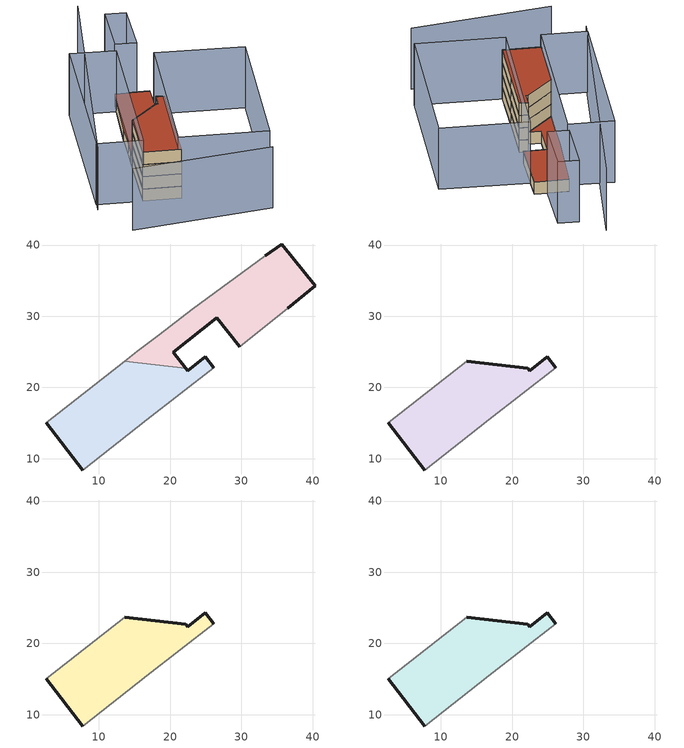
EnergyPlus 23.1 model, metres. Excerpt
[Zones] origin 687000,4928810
bac183a4f233b8c4_F0_dwelling_0
 floor ground (EU_floor_Construction): 16.68,15.5 26.15,22.76 24.93,24.28 22.49,22.33 22.19,22.71 13.62,23.71 2.59,15.03 7.72,8.42 z0
 wall outside (EU_wall_Construction): 7.72,8.42 2.59,15.03 / 22.19,22.71 22.49,22.33 24.93,24.28 26.15,22.76 z0:3
 wall adiabatic (EU_wall_Construction): 2.59,15.03 13.62,23.71 / 26.15,22.76 16.68,15.5 7.72,8.42 z0:3
 wall to bac183a4f233b8c4_F0_dwelling_1 (EU_wall_Construction): 13.62,23.71 22.19,22.71 z0:3
bac183a4f233b8c4_F0_dwelling_1
 floor ground (EU_floor_Construction): 36.48,31.13 40.38,34.27 35.68,40.14 33.34,38.52 23.08,30.97 18.5,27.41 15.41,25.1 13.62,23.71 22.19,22.71 20.44,24.96 26.54,29.8 29.78,25.71 z0
 wall outside (EU_wall_Construction): 33.34,38.52 35.68,40.14 40.38,34.27 36.48,31.13 / 29.78,25.71 26.54,29.8 20.44,24.96 22.19,22.71 z0:3
 wall adiabatic (EU_wall_Construction): 36.48,31.13 29.78,25.71 / 13.62,23.71 15.41,25.1 18.5,27.41 23.08,30.97 33.34,38.52 z0:3
 roof outside (EU_roof_Construction): 35.68,40.14 40.38,34.27 36.48,31.13 29.78,25.71 26.54,29.8 20.44,24.96 22.19,22.71 13.62,23.71 15.41,25.1 18.5,27.41 23.08,30.97 33.34,38.52 z3
bac183a4f233b8c4_F1_dwelling_0
 floor to bac183a4f233b8c4_F0_dwelling_0 (EU_floor_Construction): 16.68,15.5 26.15,22.76 24.93,24.28 22.49,22.33 22.19,22.71 13.62,23.71 2.59,15.03 7.72,8.42 z3
 wall outside (EU_wall_Construction): 7.72,8.42 2.59,15.03 / 13.62,23.71 22.19,22.71 22.49,22.33 24.93,24.28 26.15,22.76 z3:6
 wall adiabatic (EU_wall_Construction): 2.59,15.03 13.62,23.71 / 26.15,22.76 16.68,15.5 7.72,8.42 z3:6
bac183a4f233b8c4_F2_dwelling_0
 floor to bac183a4f233b8c4_F1_dwelling_0 (EU_floor_Construction): 16.68,15.5 26.15,22.76 24.93,24.28 22.49,22.33 22.19,22.71 13.62,23.71 2.59,15.03 7.72,8.42 z6
 wall outside (EU_wall_Construction): 7.72,8.42 2.59,15.03 / 13.62,23.71 22.19,22.71 22.49,22.33 24.93,24.28 26.15,22.76 z6:9
 wall adiabatic (EU_wall_Construction): 2.59,15.03 13.62,23.71 / 26.15,22.76 16.68,15.5 7.72,8.42 z6:9
bac183a4f233b8c4_F3_dwelling_0
 floor to bac183a4f233b8c4_F2_dwelling_0 (EU_floor_Construction): 16.68,15.5 26.15,22.76 24.93,24.28 22.49,22.33 22.19,22.71 13.62,23.71 2.59,15.03 7.72,8.42 z9
 wall outside (EU_wall_Construction): 7.72,8.42 2.59,15.03 / 13.62,23.71 22.19,22.71 22.49,22.33 24.93,24.28 26.15,22.76 z9:12
 wall adiabatic (EU_wall_Construction): 2.59,15.03 13.62,23.71 / 26.15,22.76 16.68,15.5 7.72,8.42 z9:12
 roof outside (EU_roof_Construction): 24.93,24.28 26.15,22.76 16.68,15.5 7.72,8.42 2.59,15.03 13.62,23.71 22.19,22.71 22.49,22.33 z12
shading: -9.23,10.99 13.47,-10.48 / 46.36,55.06 -5.21,21.72 / 36.48,31.13 48.29,15.51 / 48.29,15.51 19.06,-6.59 / 19.06,-6.59 7.25,9.03 / 7.25,9.03 36.48,31.13 / 33.52,38.66 2.57,15.02 / 2.57,15.02 -3.56,23.03 / -3.56,23.03 27.4,46.68 / 27.4,46.68 33.52,38.66 / 35.68,40.14 45.96,48.3 / 45.96,48.3 48.85,44.65 / 48.85,44.65 38.57,36.49 / 38.57,36.49 35.68,40.14 z0:15
[Building]
EU S2 Campaign: North Axis=0; Terrain=City; Solar Distribution=FullExterior
[Site:Location]
Bologna: Latitude=44.5; Longitude=11.25; Time Zone=1; Elevation=37
[SizingPeriod:WeatherFileDays]
AnnualSizingPeriod: Begin Month=1; Begin Day of Month=1; End Month=12; End Day of Month=31; Day of Week for Start Day=Monday; Use Weather File Daylight Saving Period=No; Use Weather File Rain and Snow Indicators=No
[MATERIAL]
EU_InternalMass_Material: Roughness=MediumRough; Thickness=0.1; Conductivity=1; Density=1800; Specific Heat=900; Thermal Absorptance=0.9; Solar Absorptance=0.7; Visible Absorptance=0.7
[MATERIAL:NOMASS] Roughness=MediumRough; Thermal Absorptance=0.9; Solar Absorptance=0.7; Visible Absorptance=0.7
Name | Thermal Resistance
EU_wall_NoMass | 0.937881
EU_roof_NoMass | 0.548572
EU_floor_NoMass | 0.71348
[CONSTRUCTION]
EU_wall_Construction: EU_wall_NoMass
EU_roof_Construction: EU_roof_NoMass
EU_floor_Construction: EU_floor_NoMass
EU_InternalMass_Construction: EU_InternalMass_Material
[ZONE] Type=1; Multiplier=1; Ceiling Height=autocalculate; Floor Area=autocalculate; Part of Total Floor Area=Yes
Name | Volume
bac183a4f233b8c4_F0_dwelling_0; bac183a4f233b8c4_F1_dwelling_0; bac183a4f233b8c4_F2_dwelling_0; bac183a4f233b8c4_F3_dwelling_0 | 469.017
bac183a4f233b8c4_F0_dwelling_1 | 449.439
[INTERNALMASS] Construction=EU_InternalMass_Construction
Name | Zone or ZoneList | Surface Area
bac183a4f233b8c4_F0_dwelling_0_EU_InternalMass | bac183a4f233b8c4_F0_dwelling_0 | 156.34
bac183a4f233b8c4_F0_dwelling_1_EU_InternalMass | bac183a4f233b8c4_F0_dwelling_1 | 149.813
bac183a4f233b8c4_F1_dwelling_0_EU_InternalMass | bac183a4f233b8c4_F1_dwelling_0 | 306.152
bac183a4f233b8c4_F2_dwelling_0_EU_InternalMass | bac183a4f233b8c4_F2_dwelling_0 | 306.152
bac183a4f233b8c4_F3_dwelling_0_EU_InternalMass | bac183a4f233b8c4_F3_dwelling_0 | 306.152
[OTHEREQUIPMENT] Fuel Type=Electricity; Design Level Calculation Method=Watts/Area; Power per Zone Floor Area=1; Fraction Latent=0; Fraction Radiant=0; Fraction Lost=0; Carbon Dioxide Generation Rate=0; EndUse Subcategory=EU_Step8_InternalGains
Name | Zone or ZoneList or Space or SpaceList | Schedule
EU_Step8_InternalGain_bac183a4f233b8c4_F0_dwelling_0_f000 | bac183a4f233b8c4_F0_dwelling_0 | EU_Step8_GainSchedule_bac183a4f233b8c4_F0_dwelling_0_f000
EU_Step8_InternalGain_bac183a4f233b8c4_F0_dwelling_1_f000 | bac183a4f233b8c4_F0_dwelling_1 | EU_Step8_GainSchedule_bac183a4f233b8c4_F0_dwelling_1_f000
EU_Step8_InternalGain_bac183a4f233b8c4_F1_dwelling_0_f000 | bac183a4f233b8c4_F1_dwelling_0 | EU_Step8_GainSchedule_bac183a4f233b8c4_F1_dwelling_0_f000
EU_Step8_InternalGain_bac183a4f233b8c4_F2_dwelling_0_f000 | bac183a4f233b8c4_F2_dwelling_0 | EU_Step8_GainSchedule_bac183a4f233b8c4_F2_dwelling_0_f000
EU_Step8_InternalGain_bac183a4f233b8c4_F3_dwelling_0_f000 | bac183a4f233b8c4_F3_dwelling_0 | EU_Step8_GainSchedule_bac183a4f233b8c4_F3_dwelling_0_f000
[ZONEVENTILATION:DESIGNFLOWRATE] Schedule=EU_AlwaysOn; Design Flow Rate Calculation Method=AirChanges/Hour; Air Changes per Hour=0.687892; Ventilation Type=Natural; Fan Pressure Rise=0; Fan Total Efficiency=1; Constant Term Coefficient=1; Temperature Term Coefficient=0; Velocity Term Coefficient=0; Velocity Squared Term Coefficient=0; Minimum Indoor Temperature=-100; Maximum Indoor Temperature=100; Delta Temperature=-100; Minimum Outdoor Temperature=-100; Maximum Outdoor Temperature=100; Maximum Wind Speed=40
Name | Zone or ZoneList or Space or SpaceList
EU_ConstantAir_bac183a4f233b8c4_F0_dwelling_0 | bac183a4f233b8c4_F0_dwelling_0
EU_ConstantAir_bac183a4f233b8c4_F0_dwelling_1 | bac183a4f233b8c4_F0_dwelling_1
EU_ConstantAir_bac183a4f233b8c4_F1_dwelling_0 | bac183a4f233b8c4_F1_dwelling_0
EU_ConstantAir_bac183a4f233b8c4_F2_dwelling_0 | bac183a4f233b8c4_F2_dwelling_0
EU_ConstantAir_bac183a4f233b8c4_F3_dwelling_0 | bac183a4f233b8c4_F3_dwelling_0
[SIZING:ZONE] Zone Cooling Design Supply Air Temperature Input Method=SupplyAirTemperature; Zone Cooling Design Supply Air Temperature=13; Zone Heating Design Supply Air Temperature Input Method=SupplyAirTemperature; Zone Heating Design Supply Air Temperature=50; Zone Cooling Design Supply Air Humidity Ratio=0.008; Zone Heating Design Supply Air Humidity Ratio=0.008; Cooling Design Air Flow Method=DesignDay; Cooling Design Air Flow Rate=0; Cooling Minimum Air Flow per Zone Floor Area=0.000762; Cooling Minimum Air Flow=0; Cooling Minimum Air Flow Fraction=0.2; Heating Design Air Flow Method=DesignDay; Heating Design Air Flow Rate=0; Heating Maximum Air Flow per Zone Floor Area=0.002032; Heating Maximum Air Flow=0.141576; Heating Maximum Air Flow Fraction=0.3; Account for Dedicated Outdoor Air System=No; Dedicated Outdoor Air System Control Strategy=NeutralSupplyAir; Dedicated Outdoor Air Low Setpoint Temperature for Design=autosize; Dedicated Outdoor Air High Setpoint Temperature for Design=autosize; Zone Load Sizing Method=Sensible Load Only No Latent Load; Zone Latent Cooling Design Supply Air Humidity Ratio Input Method=HumidityRatioDifference; Zone Cooling Design Supply Air Humidity Ratio Difference=0.005; Zone Latent Heating Design Supply Air Humidity Ratio Input Method=HumidityRatioDifference; Zone Humidification Design Supply Air Humidity Ratio Difference=0.005
bac183a4f233b8c4_F0_dwelling_0; bac183a4f233b8c4_F0_dwelling_1; bac183a4f233b8c4_F1_dwelling_0; bac183a4f233b8c4_F2_dwelling_0; bac183a4f233b8c4_F3_dwelling_0
[ThermostatSetpoint:DualSetpoint] Heating Setpoint Temperature Schedule=HVACTemplate-Always 20; Cooling Setpoint Temperature Schedule=HVACTemplate-Always 50
EU_HeatOnly_bac183a4f233b8c4_F0_dwelling_0 Dual SP Control; EU_HeatOnly_bac183a4f233b8c4_F0_dwelling_1 Dual SP Control; EU_HeatOnly_bac183a4f233b8c4_F1_dwelling_0 Dual SP Control; EU_HeatOnly_bac183a4f233b8c4_F2_dwelling_0 Dual SP Control; EU_HeatOnly_bac183a4f233b8c4_F3_dwelling_0 Dual SP Control
[ZoneControl:Thermostat] Control Type Schedule=HVACTemplate-Always 4
Name | Zone or ZoneList | Control
bac183a4f233b8c4_F0_dwelling_0 Thermostat | bac183a4f233b8c4_F0_dwelling_0 | EU_HeatOnly_bac183a4f233b8c4_F0_dwelling_0 Dual SP Control
bac183a4f233b8c4_F0_dwelling_1 Thermostat | bac183a4f233b8c4_F0_dwelling_1 | EU_HeatOnly_bac183a4f233b8c4_F0_dwelling_1 Dual SP Control
bac183a4f233b8c4_F1_dwelling_0 Thermostat | bac183a4f233b8c4_F1_dwelling_0 | EU_HeatOnly_bac183a4f233b8c4_F1_dwelling_0 Dual SP Control
bac183a4f233b8c4_F2_dwelling_0 Thermostat | bac183a4f233b8c4_F2_dwelling_0 | EU_HeatOnly_bac183a4f233b8c4_F2_dwelling_0 Dual SP Control
bac183a4f233b8c4_F3_dwelling_0 Thermostat | bac183a4f233b8c4_F3_dwelling_0 | EU_HeatOnly_bac183a4f233b8c4_F3_dwelling_0 Dual SP Control
[Zone equipment]
bac183a4f233b8c4_F0_dwelling_0: bac183a4f233b8c4_F0_dwelling_0 Ideal Loads Air System
bac183a4f233b8c4_F0_dwelling_1: bac183a4f233b8c4_F0_dwelling_1 Ideal Loads Air System
bac183a4f233b8c4_F1_dwelling_0: bac183a4f233b8c4_F1_dwelling_0 Ideal Loads Air System
bac183a4f233b8c4_F2_dwelling_0: bac183a4f233b8c4_F2_dwelling_0 Ideal Loads Air System
bac183a4f233b8c4_F3_dwelling_0: bac183a4f233b8c4_F3_dwelling_0 Ideal Loads Air System
[ZoneHVAC:IdealLoadsAirSystem] Availability Schedule=EU_AlwaysOn; Maximum Heating Supply Air Temperature [C]=50; Minimum Cooling Supply Air Temperature [C]=13; Maximum Heating Supply Air Humidity Ratio [kg-H20/kg-air]=0.0156; Minimum Cooling Supply Air Humidity Ratio [kg-H20/kg-air]=0.0077; Heating Limit=NoLimit; Cooling Limit=NoLimit; Heating Availability Schedule=EU_AlwaysOn; Cooling Availability Schedule=EU_CoolingOff; Dehumidification Control Type=ConstantSensibleHeatRatio; Cooling Sensible Heat Ratio=0.7; Humidification Control Type=None; Demand Controlled Ventilation Type=None; Outdoor Air Economizer Type=NoEconomizer; Heat Recovery Type=None; Sensible Heat Recovery Effectiveness=0.7; Latent Heat Recovery Effectiveness=0.65
bac183a4f233b8c4_F0_dwelling_0 Ideal Loads Air System; bac183a4f233b8c4_F0_dwelling_1 Ideal Loads Air System; bac183a4f233b8c4_F1_dwelling_0 Ideal Loads Air System; bac183a4f233b8c4_F2_dwelling_0 Ideal Loads Air System; bac183a4f233b8c4_F3_dwelling_0 Ideal Loads Air System
[SCHEDULE:CONSTANT]
Name | Hourly Value
EU_AlwaysOn | 1
EU_CoolingOff | 0
[SCHEDULE:FILE] Column Number=1; Rows to Skip at Top=0; Number of Hours of Data=8760; Column Separator=Comma; Interpolate to Timestep=No; Minutes per Item=60; Adjust Schedule for Daylight Savings=Yes
Name | File
EU_Step8_GainSchedule_bac183a4f233b8c4_F0_dwelling_0_f000 | ../../schedules/bac183a4f233b8c4/bac183a4f233b8c4_F0_dwelling_0_f000_gain.csv
EU_Step8_GainSchedule_bac183a4f233b8c4_F0_dwelling_1_f000 | ../../schedules/bac183a4f233b8c4/bac183a4f233b8c4_F0_dwelling_1_f000_gain.csv
EU_Step8_GainSchedule_bac183a4f233b8c4_F1_dwelling_0_f000 | ../../schedules/bac183a4f233b8c4/bac183a4f233b8c4_F1_dwelling_0_f000_gain.csv
EU_Step8_GainSchedule_bac183a4f233b8c4_F2_dwelling_0_f000 | ../../schedules/bac183a4f233b8c4/bac183a4f233b8c4_F2_dwelling_0_f000_gain.csv
EU_Step8_GainSchedule_bac183a4f233b8c4_F3_dwelling_0_f000 | ../../schedules/bac183a4f233b8c4/bac183a4f233b8c4_F3_dwelling_0_f000_gain.csv
[Schedule:Compact]
HVACTemplate-Always 20: Through: 12/31, For: AllDays, Until: 24:00, 20
HVACTemplate-Always 50: Through: 12/31, For: AllDays, Until: 24:00, 50
HVACTemplate-Always 4: Through: 12/31, For: AllDays, Until: 24:00, 4
